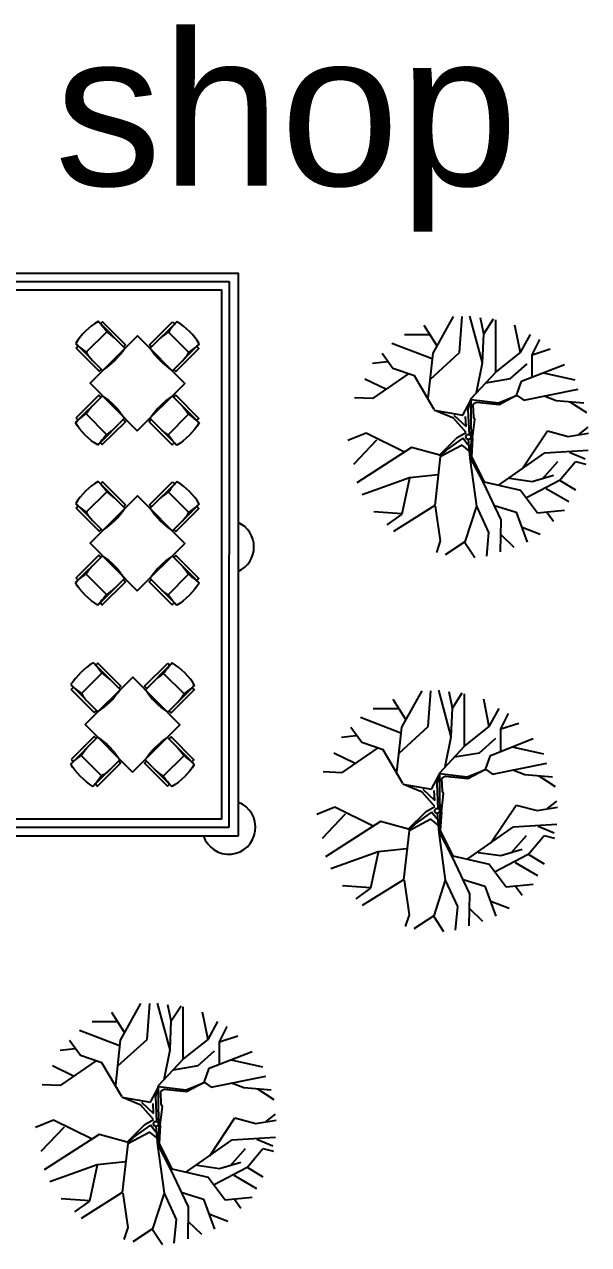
# Model space of a CAD drawing. Header units: millimetres. Extents: x -17017 to 2697, y 1903 to 18260.
# Drawn here: x -17003.142 to -17001.457, y 18226.88 to 18230.522 of the extents above; entities that cross this region are included whole.
import ezdxf

# ---------------------------------------------------------------- set-up
doc = ezdxf.new("R2010")
doc.units = ezdxf.units.MM
doc.linetypes.add('0', pattern=[0])
for name, color, linetype in [('1', 7, 'Continuous'), ('B-FURNITURE', 22, 'Continuous'), ('BONGDO', 8, 'Continuous'), ('CAY', 94, 'Continuous')]:
    doc.layers.add(name, color=color, linetype=linetype)
doc.styles.get("Standard").update_dxf_attribs({"font": 'arial.ttf'})

# ---------------------------------------------------------------- blocks, each defined once
blk = doc.blocks.new('UI')
at = {"layer": 'B-FURNITURE', "color": 33}
for points in [[(189108, 81976), (189155, 81976)], [(189153, 81490), (189108, 81490), (189108, 81976)], [(189153, 81463), (189153, 82028)], [(189622, 81976), (189668, 81976), (189668, 81490), (189624, 81490)], [(189624, 82028), (189624, 81463)], [(189172, 81826), (189604, 81826)]]:
    blk.add_lwpolyline(points, dxfattribs=at)
for centre, radius, start, end in [((189388, 81090), 967, 75.9111, 104.0889), ((190456, 82052), 1304, 181.0501, 189.9778), ((188320, 82052), 1304, 350.0222, 358.9499), ((189897, 81656), 744, 166.7799, 178.5985), ((188880, 81656), 744, 1.4015, 13.2201), ((189388, 82560), 1122, 257.8807, 282.1193)]:
    blk.add_arc(centre, radius, start, end, dxfattribs=at)
blk = doc.blocks.new('A$C754E1EED')
at = {"layer": 'B-FURNITURE'}
blk.add_lwpolyline([(-0.707, 0), (0, -0.707), (0.707, 0), (0, 0.707)], close=True, dxfattribs=at)
at = {"layer": 'B-FURNITURE', "yscale": 0.001, "zscale": 0.001}
for p, xscale, rotation in [((191.164, 76.671), -0.001, 44.9999999997052), ((-191.164, 76.671), 0.001, 315.0000000002948), ((-76.671, 191.164), -0.001, 135.0000000002948), ((76.671, 191.164), 0.001, 224.9999999997052)]:
    blk.add_blockref('UI', p, dxfattribs=dict(at, xscale=xscale, rotation=rotation))
blk = doc.blocks.new('A$C11321BC5')
at = {"layer": 'CAY', "linetype": 'Continuous'}
for p, q in [((251.6, 622.1), (258.5, 704.2)), ((255, 663.2), (287.2, 712.4)), ((352.7, 689.4), (330.8, 717.3)), ((358.4, 658.3), (349.2, 719)), ((407.8, 587.7), (399.8, 717.3)), ((405.5, 661.5), (425, 709.1)), ((433.1, 679.6), (441.1, 710.8)), ((168.9, 584.4), (189.5, 677.9)), ((250.4, 525.3), (217.1, 687.8)), ((342.3, 595.9), (358.4, 658.3)), ((490.5, 632), (433.1, 679.6)), ((489.4, 632), (518.1, 679.6)), ((513.5, 592.6), (552.5, 659.9)), ((194.1, 518.7), (143.6, 646.8)), ((237.8, 586), (251.6, 622.1)), ((484.8, 581.1), (433.1, 627.1)), ((541, 533.5), (489.4, 632)), ((587, 566.3), (579, 646.8)), ((114.9, 549.9), (97.6, 604.1)), ((454.9, 520.4), (342.3, 595.9)), ((503.1, 451.4), (407.8, 587.7)), ((492.8, 549.9), (474.4, 613.9)), ((584.7, 594.2), (611.1, 613.9)), ((114.9, 549.9), (68.9, 572.9)), ((181.5, 549.9), (114.9, 549.9)), ((483.6, 482.6), (492.8, 549.9)), ((519.2, 515.4), (587, 566.3)), ((629.5, 520.4), (650.2, 574.5)), ((109.1, 515.4), (26.4, 499)), ((108, 515.4), (54, 545)), ((166.6, 441.6), (108, 515.4)), ((186.1, 485.9), (142.4, 535.1)), ((236.6, 503.9), (194.1, 518.7)), ((235.5, 503.9), (250.4, 525.3)), ((494, 407.1), (519.2, 515.4)), ((584.7, 502.3), (674.3, 535.1)), ((198.7, 412), (186.1, 485.9)), ((263.1, 451.4), (235.5, 503.9)), ((258.5, 449.8), (236.6, 503.9)), ((564, 435), (584.7, 502.3)), ((651.3, 456.3), (689.2, 495.7)), ((166.6, 441.6), (10.3, 441.6)), ((245.8, 367.7), (166.6, 441.6)), ((248.1, 367.7), (258.5, 449.8)), ((256.2, 384.1), (263.1, 451.4)), ((496.2, 403.8), (607.7, 456.3)), ((607.7, 456.3), (703, 454.7)), ((139, 402.2), (0, 364.4)), ((52.8, 405.5), (4.6, 395.6)), ((52.8, 405.5), (8, 435)), ((139, 402.2), (52.8, 405.5)), ((227.4, 384.1), (139, 402.2)), ((419.3, 369.3), (494, 407.1)), ((420.4, 364.4), (496.2, 403.8)), ((566.3, 384.1), (645.6, 420.2)), ((645.6, 420.2), (715.7, 413.7)), ((278, 359.5), (245.8, 367.7)), ((312.5, 367.7), (248.1, 367.7)), ((295.2, 343.1), (252.7, 366.1)), ((263.1, 374.3), (256.2, 384.1)), ((301, 375.9), (263.1, 374.3)), ((307.9, 379.2), (301, 375.9)), ((364.1, 372.6), (307.9, 379.2)), ((363, 369.3), (312.5, 367.7)), ((363, 369.3), (420.4, 364.4)), ((364.1, 372.6), (419.3, 369.3)), ((366.4, 359.5), (423.9, 364.4)), ((423.9, 364.4), (566.3, 384.1)), ((566.3, 384.1), (673.2, 349.6)), ((675.4, 349.6), (720.3, 379.2)), ((108, 333.2), (1.1, 341.4)), ((187.2, 246.2), (108, 333.2)), ((353.8, 362.8), (278, 359.5)), ((280.3, 257.7), (295.2, 343.1)), ((295.2, 316.8), (328.5, 352.9)), ((328.5, 352.9), (298.7, 351.3)), ((346.9, 352.9), (304.4, 315.2)), ((361.8, 326.7), (346.9, 352.9)), ((384.8, 359.5), (364.1, 343.1)), ((364.1, 343.1), (396.3, 297.1)), ((402.1, 362.8), (384.8, 341.4)), ((384.8, 341.4), (419.3, 275.8)), ((673.2, 349.6), (712.2, 290.5)), ((110.3, 254.4), (1.1, 315.2)), ((304.4, 315.2), (280.3, 257.7)), ((415.8, 272.5), (361.8, 326.7)), ((396.3, 297.1), (418.1, 274.1)), ((87.3, 265.9), (27.6, 228.2)), ((278, 257.7), (178.1, 198.6)), ((414.7, 274.1), (391.7, 190.4)), ((419.3, 275.8), (565.2, 259.4)), ((473.3, 269.2), (482.5, 183.9)), ((565.2, 259.4), (642.1, 136.2)), ((566.3, 261), (669.7, 275.8)), ((669.7, 275.8), (705.3, 264.3)), ((55.1, 244.6), (55.1, 169.1)), ((127.5, 251.2), (81.6, 131.3)), ((244.7, 239.7), (110.3, 254.4)), ((178.1, 198.6), (156.2, 134.6)), ((171.2, 182.2), (245.8, 73.9)), ((391.7, 190.4), (497.4, 26.3)), ((482.5, 183.9), (533, 42.7)), ((483.6, 183.9), (590.4, 160.9)), ((405.5, 169.1), (349.2, 54.2)), ((589.3, 160.9), (583.6, 77.2)), ((590.4, 160.9), (622.6, 116.5)), ((156.2, 134.6), (111.4, 101.8)), ((135.5, 118.2), (141.3, 73.9)), ((217.1, 113.3), (187.2, 50.9)), ((245.8, 73.9), (243.5, 19.7)), ((369.9, 85.4), (442.3, 16.4)), ((349.2, 54.2), (371, 0))]:
    blk.add_line(p, q, dxfattribs=at)
blk.add_circle((360.1, 360), 7.5, dxfattribs=at)

msp = doc.modelspace()

# ---------------------------------------------------------------- linework, layer by layer
at = {"layer": '1'}
for p, q in [((-17004.8811, 18229.7548), (-17002.5308, 18229.7548)), ((-17002.5308, 18229.7548), (-17002.5317, 18228.1254)), ((-17002.5317, 18228.1254), (-17003.3486, 18228.1254))]:
    msp.add_line(p, q, dxfattribs=at)
for points in [[(-17004.9035, 18229.7797), (-17002.5035, 18229.7797), (-17002.5035, 18228.0997)], [(-17004.8535, 18229.3831), (-17004.8535, 18229.7297), (-17002.5535, 18229.7297), (-17002.5535, 18228.1497), (-17003.3486, 18228.1497)], [(-17002.5035, 18228.0997), (-17003.4286, 18228.0997), (-17003.4286, 18228.1797), (-17003.3486, 18228.1797)]]:
    msp.add_lwpolyline(points, dxfattribs=at)
for centre, start, end in [((-17002.5363, 18228.9625), 294.1834, 65.8166), ((-17002.5317, 18228.1254), 198.6928, 69.3218)]:
    msp.add_arc(centre, 0.08, start, end, dxfattribs=at)

# ---------------------------------------------------------------- block references
at = {"xscale": 0.1999999999999999, "yscale": 0.1999999999999999, "zscale": 0.1999999999999999, "rotation": 89.82784138627946}
for p in [(-17002.8046, 18229.4509), (-17002.8046, 18228.9733), (-17002.8188, 18228.4321)]:
    msp.add_blockref('A$C754E1EED', p, dxfattribs=at)
at = {"layer": 'CAY', "xscale": 0.001, "yscale": 0.001, "zscale": 0.001, "rotation": 270}
for p in [(-17002.1757, 18229.6509), (-17002.269, 18228.5346), (-17003.109, 18227.6006)]:
    msp.add_blockref('A$C11321BC5', p, dxfattribs=at)

# ---------------------------------------------------------------- texts
at = {"layer": 'BONGDO', "linetype": '0', "insert": (-17004.9673, 18230.4977), "char_height": 0.45689, "attachment_point": 1}
msp.add_mtext_dynamic_manual_height_columns('coffee shop', width=3.295181, gutter_width=2.2844, heights=[0], dxfattribs=at)

doc.saveas('drawing.dxf')
